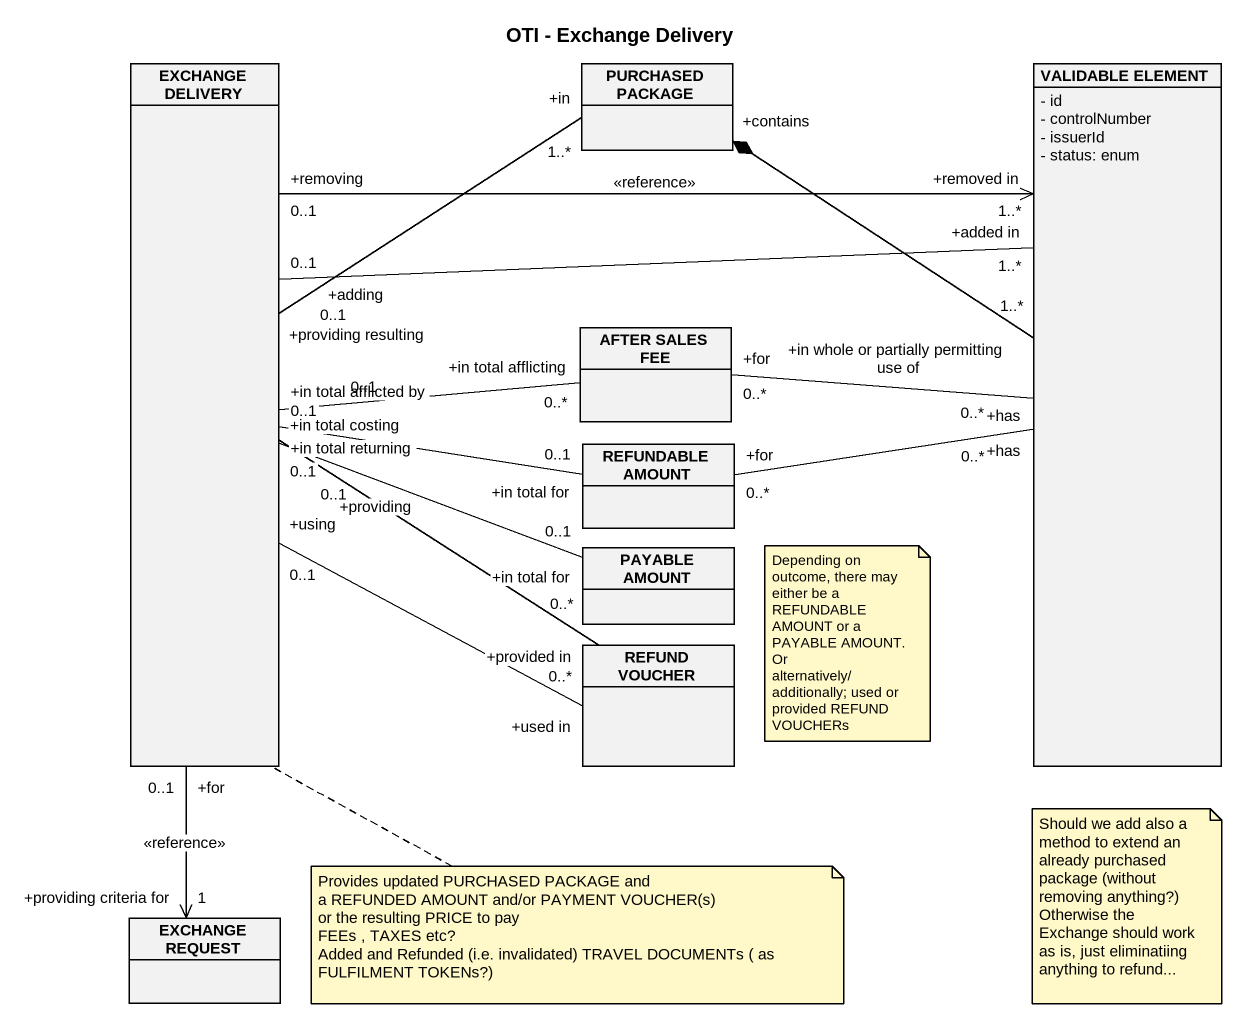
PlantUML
@startuml
title OTI - Exchange Delivery
hide circle
hide empty members
skinparam classAttributeIconSize 0
class "EXCHANGE DELIVERY" as EXCHANGE_DELIVERY
class "PURCHASED PACKAGE" as PURCHASED_PACKAGE
class "VALIDABLE ELEMENT" as VALIDABLE_ELEMENT {
  - id
  - controlNumber
  - issuerId
  - status: enum
}
class "AFTER SALES FEE" as AFTER_SALES_FEE
class "REFUNDABLE AMOUNT" as REFUNDABLE_AMOUNT
class "PAYABLE AMOUNT" as PAYABLE_AMOUNT
class "REFUND VOUCHER" as REFUND_VOUCHER
class "EXCHANGE REQUEST" as EXCHANGE_REQUEST
EXCHANGE_DELIVERY "+providing resulting\n0..1" -up- "+in\n1..*" PURCHASED_PACKAGE
EXCHANGE_DELIVERY "+adding\n0..1" -right- "+added in\n1..*" VALIDABLE_ELEMENT
EXCHANGE_DELIVERY "+removing\n0..1" -right-> "+removed in\n1..*" VALIDABLE_ELEMENT : <<reference>>
EXCHANGE_DELIVERY "+in total afflicted by\n0..1" -right- "+in total afflicting\n0..*" AFTER_SALES_FEE
VALIDABLE_ELEMENT "+in whole or partially permitting use of\n1..*" -up-* "+contains" PURCHASED_PACKAGE
AFTER_SALES_FEE "+for\n0..*" -right- "+has\n0..*" VALIDABLE_ELEMENT
REFUNDABLE_AMOUNT "+in total for\n0..1" -left- "+in total returning\n0..1" EXCHANGE_DELIVERY
REFUNDABLE_AMOUNT "+for\n0..*" -right- "+has\n0..*" VALIDABLE_ELEMENT
PAYABLE_AMOUNT "+in total for\n0..1" -left- "+in total costing\n0..1" EXCHANGE_DELIVERY
REFUND_VOUCHER "+used in\n0..*" -up- "+using\n0..1" EXCHANGE_DELIVERY
REFUND_VOUCHER "+provided in\n0..*" -up- "+providing\n0..1" EXCHANGE_DELIVERY
EXCHANGE_REQUEST "+providing criteria for\n1" <-up- "+for\n0..1" EXCHANGE_DELIVERY : <<reference>>
note as N1
  Depending on outcome, there may either be a REFUNDABLE AMOUNT or a PAYABLE AMOUNT. Or alternatively/additionally; used or provided REFUND VOUCHERs
end note
note as N2
  Should we add also a method to extend an already purchased package (without removing anything?) Otherwise the Exchange should work as is, just eliminatiing anything to refund...
end note
note bottom of EXCHANGE_DELIVERY
  Provides updated PURCHASED PACKAGE and
  a REFUNDED AMOUNT and/or PAYMENT VOUCHER(s)
  or the resulting PRICE to pay
  FEEs , TAXES etc?
  Added and Refunded (i.e. invalidated) TRAVEL DOCUMENTs ( as FULFILMENT TOKENs?)
end note
@enduml
